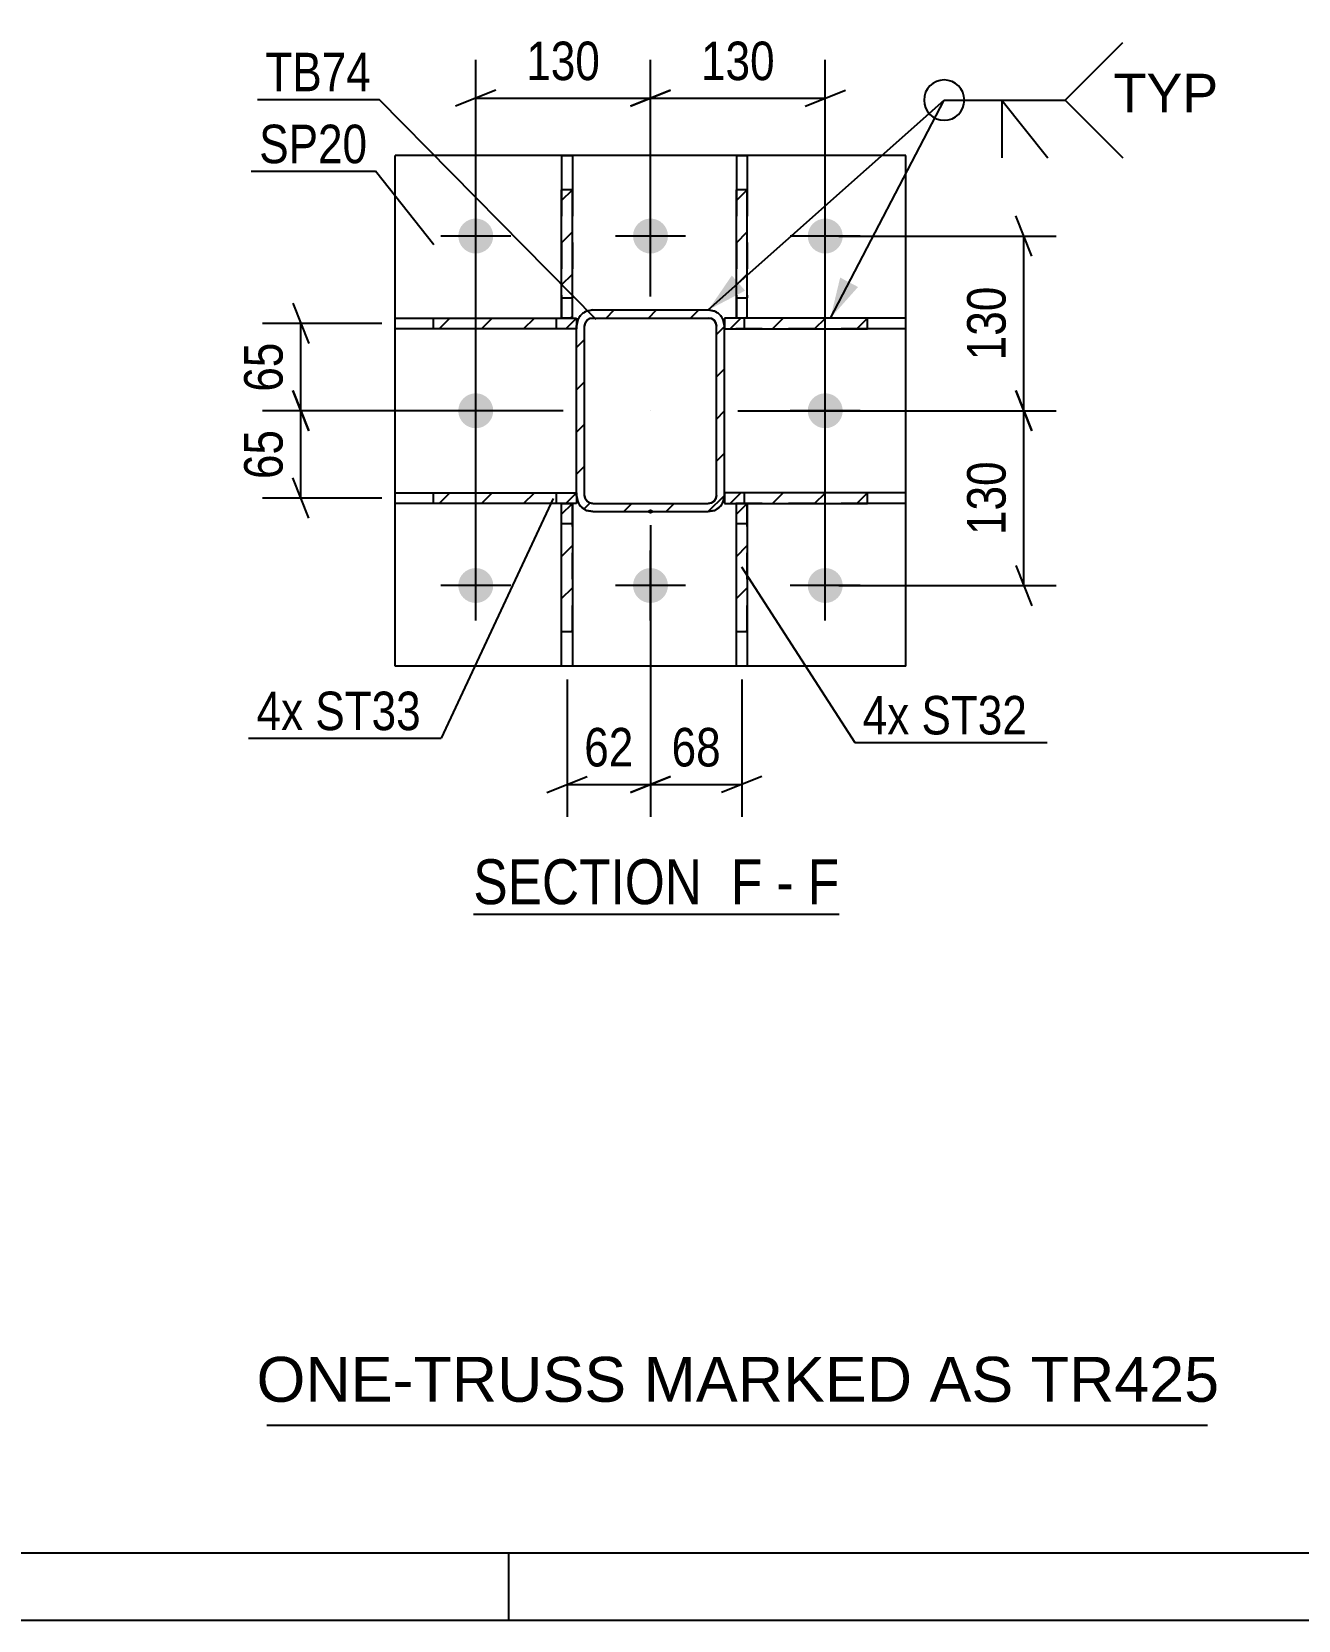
# Model space of a CAD drawing. Header units: millimetres. Extents: x -90 to 751, y -419 to 175.
# Drawn here: x 295.4 to 389.6, y -419.4 to -301.2 of the extents above; entities that cross this region are included whole.
import ezdxf

# ---------------------------------------------------------------- set-up
doc = ezdxf.new("R2010")
doc.units = ezdxf.units.MM
doc.linetypes.add('DXK_LINE_DOT2', pattern=[3.9198, 1.9599, -1.9599])
doc.linetypes.add('DXK_LINE_DOT3', pattern=[5.9187, 2.979, -0.9799, 0.9799, -0.9799])
doc.styles.add('Arial', font='ARIAL.TTF', dxfattribs={"height": 0.2})
doc.styles.add('Arial Narrow', font='ARIALN.TTF', dxfattribs={"height": 0.2})

# ---------------------------------------------------------------- blocks, each defined once
blk = doc.blocks.new('Unknown-814409720-1133')
at = {"color": 5, "linetype": 'Continuous'}
for p, q in [((-85.09, -414.4), (745.91, -414.4)), ((330.91, -419.4), (330.91, -414.4)), ((-90.09, -419.4), (750.91, -419.4))]:
    blk.add_line(p, q, dxfattribs=at)
blk = doc.blocks.new('Unknown-814409720-18373')
at = {"color": 7, "linetype": 'Continuous'}
blk.add_line((312.91, -404.9), (382.91, -404.9), dxfattribs=at)
at = {"color": 7, "style": 'Arial'}
blk.add_text('ONE-TRUSS MARKED AS TR425', height=3.3428, dxfattribs=at).set_placement((312.15, -403.15))
blk = doc.blocks.new('Unknown-814409720-17 - 2072')
at = {"color": 6, "linetype": 'Continuous'}
blk.add_line((328.28, -366.88), (355.5, -366.88), dxfattribs=at)
at = {"color": 0, "linetype": 'Continuous'}
for points in [[(346.39, -366.13), (346.39, -362.63), (328.28, -362.63), (328.28, -366.13)], [(349.78, -366.13), (349.78, -362.63), (347.44, -362.63), (347.44, -366.13)], [(352.11, -366.13), (352.11, -362.63), (350.83, -362.63), (350.83, -366.13)], [(355.5, -366.13), (355.5, -362.63), (353.16, -362.63), (353.16, -366.13)]]:
    blk.add_wipeout(points, dxfattribs=at)
at = {"color": 7, "linetype": 'Continuous', "style": 'Arial Narrow'}
for s, p in [('SECTION ', (328.28, -366.13)), ('F', (347.44, -366.13)), ('F', (353.16, -366.13)), ('-', (350.83, -366.13))]:
    blk.add_text(s, height=3.34, dxfattribs=at).set_placement(p)
blk = doc.blocks.new('Bolt-814409720-2170 - 2072')
at = {"linetype": 'Continuous'}
for points in [[(327.16, -316.42, -1), (329.76, -316.42, -1)], [(340.16, -316.42, -1), (342.76, -316.42, -1)], [(353.16, -316.42, -1), (355.76, -316.42, -1)], [(327.16, -329.42, -1), (329.76, -329.42, -1)], [(353.16, -329.42, -1), (355.76, -329.42, -1)], [(327.16, -342.42, -1), (329.76, -342.42, -1)], [(340.16, -342.42, -1), (342.76, -342.42, -1)], [(353.16, -342.42, -1), (355.76, -342.42, -1)]]:
    blk.add_hatch(color=1, dxfattribs=at).paths.add_polyline_path(points)
at = {"color": 1, "linetype": 'Continuous'}
for p, q in [((328.46, -319.02), (328.46, -313.82)), ((341.46, -319.02), (341.46, -313.82)), ((354.46, -319.02), (354.46, -313.82)), ((331.06, -316.42), (325.86, -316.42)), ((344.06, -316.42), (338.86, -316.42)), ((357.06, -316.42), (351.86, -316.42)), ((328.46, -332.02), (328.46, -326.82)), ((354.46, -332.02), (354.46, -326.82)), ((331.06, -329.42), (325.86, -329.42)), ((357.06, -329.42), (351.86, -329.42)), ((328.46, -345.02), (328.46, -339.82)), ((341.46, -345.02), (341.46, -339.82)), ((354.46, -345.02), (354.46, -339.82)), ((331.06, -342.42), (325.86, -342.42)), ((344.06, -342.42), (338.86, -342.42)), ((357.06, -342.42), (351.86, -342.42))]:
    blk.add_line(p, q, dxfattribs=at)
blk = doc.blocks.new('Part-814409720-2223 - 2072')
at = {"linetype": 'Continuous'}
h = blk.add_hatch(dxfattribs=at)
h.set_pattern_fill('', scale=0.7, style=0, pattern_type=0)
h.set_pattern_definition([(45, (357.6112, -335.5204), (-1.57154, 1.57154), [])])
h.paths.add_polyline_path([(357.61, -336.32), (357.61, -335.52), (346.96, -335.52), (346.96, -336.32)])
at = {"color": 7, "linetype": 'DXK_LINE_DOT2'}
for p, q in [((357.61, -335.52), (346.96, -335.52)), ((346.96, -335.52), (346.96, -336.32)), ((348.46, -336.32), (348.46, -335.52)), ((357.61, -336.32), (346.96, -336.32))]:
    blk.add_line(p, q, dxfattribs=at)
at = {"color": 2, "linetype": 'Continuous'}
for p, q in [((357.61, -335.52), (346.96, -335.52)), ((346.96, -335.52), (346.96, -336.32)), ((360.46, -335.52), (357.61, -335.52)), ((357.61, -336.32), (357.61, -335.52)), ((360.46, -336.32), (360.46, -335.52)), ((346.96, -336.32), (357.61, -336.32)), ((360.46, -336.32), (357.61, -336.32))]:
    blk.add_line(p, q, dxfattribs=at)
blk = doc.blocks.new('Part-814409720-2207 - 2072')
at = {"color": 2, "linetype": 'Continuous'}
for p, q in [((322.46, -348.42), (322.46, -310.42)), ((360.46, -310.42), (322.46, -310.42)), ((360.46, -348.42), (360.46, -310.42)), ((360.46, -348.42), (322.46, -348.42))]:
    blk.add_line(p, q, dxfattribs=at)
blk = doc.blocks.new('Part-814409720-2228 - 2072')
at = {"linetype": 'Continuous'}
h = blk.add_hatch(dxfattribs=at)
h.set_pattern_fill('', scale=0.7, style=0, pattern_type=0)
h.set_pattern_definition([(45, (357.6112, -322.5204), (-1.57154, 1.57154), [])])
h.paths.add_polyline_path([(357.61, -323.32), (357.61, -322.52), (346.96, -322.52), (346.96, -323.32)])
at = {"color": 7, "linetype": 'DXK_LINE_DOT2'}
for p, q in [((357.61, -322.52), (346.96, -322.52)), ((346.96, -322.52), (346.96, -323.32)), ((348.46, -323.32), (348.46, -322.52)), ((357.61, -323.32), (346.96, -323.32))]:
    blk.add_line(p, q, dxfattribs=at)
at = {"color": 2, "linetype": 'Continuous'}
for p, q in [((357.61, -322.52), (346.96, -322.52)), ((346.96, -322.52), (346.96, -323.32)), ((360.46, -322.52), (357.61, -322.52)), ((357.61, -323.32), (357.61, -322.52)), ((360.46, -323.32), (360.46, -322.52)), ((346.96, -323.32), (357.61, -323.32)), ((360.46, -323.32), (357.61, -323.32))]:
    blk.add_line(p, q, dxfattribs=at)
blk = doc.blocks.new('Part-814409720-2229 - 2072')
at = {"linetype": 'Continuous'}
h = blk.add_hatch(dxfattribs=at)
h.set_pattern_fill('', scale=0.7, style=0, pattern_type=0)
h.set_pattern_definition([(45, (335.9631, -335.5207), (-1.57154, 1.57154), [])])
h.paths.add_polyline_path([(335.96, -336.32), (335.96, -335.52), (325.32, -335.52), (325.32, -336.32)])
at = {"color": 2, "linetype": 'Continuous'}
for p, q in [((322.46, -336.32), (322.46, -335.52)), ((322.46, -335.52), (325.32, -335.52)), ((325.32, -335.52), (335.96, -335.52)), ((325.32, -336.32), (325.32, -335.52)), ((335.96, -335.52), (335.96, -336.32)), ((325.32, -336.32), (322.46, -336.32)), ((335.96, -336.32), (325.32, -336.32))]:
    blk.add_line(p, q, dxfattribs=at)
at = {"color": 7, "linetype": 'DXK_LINE_DOT2'}
for p, q in [((325.32, -335.52), (335.96, -335.52)), ((334.46, -336.32), (334.46, -335.52)), ((335.96, -335.52), (335.96, -336.32)), ((335.96, -336.32), (325.32, -336.32))]:
    blk.add_line(p, q, dxfattribs=at)
blk = doc.blocks.new('Part-814409720-2230 - 2072')
at = {"linetype": 'Continuous'}
h = blk.add_hatch(dxfattribs=at)
h.set_pattern_fill('', scale=0.7, style=0, pattern_type=0)
h.set_pattern_definition([(45, (335.9631, -322.5207), (-1.57154, 1.57154), [])])
h.paths.add_polyline_path([(335.96, -323.32), (335.96, -322.52), (325.32, -322.52), (325.32, -323.32)])
at = {"color": 2, "linetype": 'Continuous'}
for p, q in [((322.46, -323.32), (322.46, -322.52)), ((322.46, -322.52), (325.32, -322.52)), ((325.32, -322.52), (335.96, -322.52)), ((325.32, -323.32), (325.32, -322.52)), ((335.96, -322.52), (335.96, -323.32)), ((325.32, -323.32), (322.46, -323.32)), ((335.96, -323.32), (325.32, -323.32))]:
    blk.add_line(p, q, dxfattribs=at)
at = {"color": 7, "linetype": 'DXK_LINE_DOT2'}
for p, q in [((325.32, -322.52), (335.96, -322.52)), ((334.46, -323.32), (334.46, -322.52)), ((335.96, -322.52), (335.96, -323.32)), ((335.96, -323.32), (325.32, -323.32))]:
    blk.add_line(p, q, dxfattribs=at)
blk = doc.blocks.new('Part-814409720-2245 - 2072')
at = {"linetype": 'Continuous'}
h = blk.add_hatch(dxfattribs=at)
h.set_pattern_fill('', scale=0.7, style=0, pattern_type=0)
h.set_pattern_definition([(45, (348.6477, -336.3105), (-1.57154, 1.57154), [])])
h.paths.add_polyline_path([(348.65, -345.86), (348.65, -336.31), (347.85, -336.31), (347.85, -345.86)])
at = {"color": 7, "linetype": 'DXK_LINE_DOT2'}
for p, q in [((347.85, -337.81), (347.85, -336.31)), ((347.85, -336.31), (348.65, -336.31)), ((348.65, -345.86), (348.65, -336.31)), ((347.85, -337.81), (348.65, -337.81)), ((347.85, -345.86), (347.85, -337.81))]:
    blk.add_line(p, q, dxfattribs=at)
at = {"color": 2, "linetype": 'Continuous'}
for p, q in [((347.85, -345.86), (347.85, -336.31)), ((347.85, -336.31), (348.65, -336.31)), ((348.65, -336.31), (348.65, -345.86)), ((347.85, -348.42), (347.85, -345.86)), ((348.65, -345.86), (347.85, -345.86)), ((348.65, -345.86), (348.65, -348.42)), ((348.65, -348.42), (347.85, -348.42))]:
    blk.add_line(p, q, dxfattribs=at)
blk = doc.blocks.new('Part-814409720-2246 - 2072')
at = {"linetype": 'Continuous'}
h = blk.add_hatch(dxfattribs=at)
h.set_pattern_fill('', scale=0.7, style=0, pattern_type=0)
h.set_pattern_definition([(45, (335.6483, -336.3105), (-1.57154, 1.57154), [])])
h.paths.add_polyline_path([(335.65, -345.86), (335.65, -336.31), (334.85, -336.31), (334.85, -345.86)])
at = {"color": 7, "linetype": 'DXK_LINE_DOT2'}
for p, q in [((334.85, -337.81), (334.85, -336.31)), ((334.85, -336.31), (335.65, -336.31)), ((335.65, -345.86), (335.65, -336.31)), ((334.85, -337.81), (335.65, -337.81)), ((334.85, -345.86), (334.85, -337.81))]:
    blk.add_line(p, q, dxfattribs=at)
at = {"color": 2, "linetype": 'Continuous'}
for p, q in [((334.85, -345.86), (334.85, -336.31)), ((334.85, -336.31), (335.65, -336.31)), ((335.65, -336.31), (335.65, -345.86)), ((334.85, -348.42), (334.85, -345.86)), ((335.65, -345.86), (334.85, -345.86)), ((335.65, -345.86), (335.65, -348.42)), ((335.65, -348.42), (334.85, -348.42))]:
    blk.add_line(p, q, dxfattribs=at)
blk = doc.blocks.new('Part-814409720-2251 - 2072')
at = {"linetype": 'Continuous'}
h = blk.add_hatch(dxfattribs=at)
h.set_pattern_fill('', scale=0.7, style=0, pattern_type=0)
h.set_pattern_definition([(45, (348.6472, -312.9743), (-1.57154, 1.57154), [])])
h.paths.add_polyline_path([(348.65, -322.51), (348.65, -312.97), (347.85, -312.97), (347.85, -322.51)])
at = {"color": 2, "linetype": 'Continuous'}
for p, q in [((347.85, -310.42), (347.85, -312.97)), ((347.85, -310.42), (348.65, -310.42)), ((348.65, -310.42), (348.65, -312.97)), ((347.85, -322.51), (347.85, -312.97)), ((348.65, -312.97), (347.85, -312.97)), ((348.65, -322.51), (348.65, -312.97)), ((347.85, -322.51), (348.65, -322.51))]:
    blk.add_line(p, q, dxfattribs=at)
at = {"color": 7, "linetype": 'DXK_LINE_DOT2'}
for p, q in [((347.85, -312.97), (347.85, -322.51)), ((348.65, -312.97), (348.65, -321.01)), ((347.85, -321.01), (348.65, -321.01)), ((348.65, -322.51), (348.65, -321.01)), ((347.85, -322.51), (348.65, -322.51))]:
    blk.add_line(p, q, dxfattribs=at)
blk = doc.blocks.new('Part-814409720-2252 - 2072')
at = {"linetype": 'Continuous'}
h = blk.add_hatch(dxfattribs=at)
h.set_pattern_fill('', scale=0.7, style=0, pattern_type=0)
h.set_pattern_definition([(45, (335.6478, -312.9742), (-1.57154, 1.57154), [])])
h.paths.add_polyline_path([(335.65, -322.51), (335.65, -312.97), (334.85, -312.97), (334.85, -322.51)])
at = {"color": 2, "linetype": 'Continuous'}
for p, q in [((334.85, -310.42), (334.85, -312.97)), ((334.85, -310.42), (335.65, -310.42)), ((335.65, -310.42), (335.65, -312.97)), ((334.85, -322.51), (334.85, -312.97)), ((335.65, -312.97), (334.85, -312.97)), ((335.65, -322.51), (335.65, -312.97)), ((334.85, -322.51), (335.65, -322.51))]:
    blk.add_line(p, q, dxfattribs=at)
at = {"color": 7, "linetype": 'DXK_LINE_DOT2'}
for p, q in [((334.85, -312.97), (334.85, -322.51)), ((335.65, -312.97), (335.65, -321.01)), ((334.85, -321.01), (335.65, -321.01)), ((335.65, -322.51), (335.65, -321.01)), ((334.85, -322.51), (335.65, -322.51))]:
    blk.add_line(p, q, dxfattribs=at)
blk = doc.blocks.new('Part-814409720-2265 - 2072')
at = {"linetype": 'Continuous'}
h = blk.add_hatch(dxfattribs=at)
h.set_pattern_fill('', scale=0.7, style=0, pattern_type=0)
h.set_pattern_definition([(45, (346.9632, -335.7179), (-1.57154, 1.57154), [])])
h.paths.add_polyline_path([(346.87, -336.18), (346.96, -335.72), (346.96, -323.12), (346.87, -322.66), (346.61, -322.27), (346.22, -322.01), (345.76, -321.92), (337.16, -321.92), (336.7, -322.01), (336.31, -322.27), (336.05, -322.66), (335.96, -323.12), (335.96, -335.72), (336.05, -336.18), (336.31, -336.57), (336.7, -336.83), (337.16, -336.92), (345.76, -336.92), (346.22, -336.83), (346.61, -336.57)])
h.paths.add_polyline_path([(345.99, -336.27), (345.76, -336.32), (337.16, -336.32), (336.93, -336.27), (336.74, -336.14), (336.61, -335.95), (336.56, -335.72), (336.56, -323.12), (336.61, -322.89), (336.74, -322.69), (336.93, -322.56), (337.16, -322.52), (345.76, -322.52), (345.99, -322.56), (346.19, -322.69), (346.32, -322.89), (346.36, -323.12), (346.36, -335.72), (346.32, -335.95), (346.19, -336.14)])
blk.add_hatch(color=30, dxfattribs=at).paths.add_polyline_path([(341.46, -337.02, -1), (341.46, -336.82, -1)])
at = {"color": 7, "linetype": 'DXK_LINE_DOT2'}
for p, q in [((336.7, -322.01), (337.16, -321.92)), ((336.93, -322.56), (336.74, -322.69)), ((337.16, -322.52), (336.93, -322.56)), ((337.16, -321.92), (345.76, -321.92)), ((337.16, -322.52), (345.76, -322.52)), ((345.76, -321.92), (346.22, -322.01)), ((345.99, -322.56), (345.76, -322.52)), ((346.19, -322.69), (345.99, -322.56)), ((335.96, -323.12), (336.05, -322.66)), ((335.96, -335.72), (335.96, -323.12)), ((336.61, -322.89), (336.56, -323.12)), ((336.56, -335.72), (336.56, -323.12)), ((336.74, -322.69), (336.61, -322.89)), ((346.32, -322.89), (346.19, -322.69)), ((346.36, -323.12), (346.32, -322.89)), ((346.36, -335.72), (346.36, -323.12)), ((346.87, -322.66), (346.96, -323.12)), ((346.96, -335.72), (346.96, -323.12)), ((336.05, -336.18), (335.96, -335.72)), ((336.56, -335.72), (336.61, -335.95)), ((336.61, -335.95), (336.74, -336.14)), ((336.74, -336.14), (336.93, -336.27)), ((336.93, -336.27), (337.16, -336.32)), ((337.16, -336.32), (345.76, -336.32)), ((345.76, -336.32), (345.99, -336.27)), ((345.99, -336.27), (346.19, -336.14)), ((346.19, -336.14), (346.32, -335.95)), ((346.32, -335.95), (346.36, -335.72)), ((346.96, -335.72), (346.87, -336.18)), ((337.16, -336.92), (336.7, -336.83)), ((337.16, -336.92), (345.76, -336.92)), ((346.22, -336.83), (345.76, -336.92))]:
    blk.add_line(p, q, dxfattribs=at)
at = {"color": 2, "linetype": 'Continuous'}
for p, q in [((337.16, -321.92), (336.7, -322.01)), ((336.74, -322.69), (336.93, -322.56)), ((336.93, -322.56), (337.16, -322.52)), ((337.16, -321.92), (345.76, -321.92)), ((337.16, -322.52), (345.76, -322.52)), ((346.22, -322.01), (345.76, -321.92)), ((345.76, -322.52), (345.99, -322.56)), ((345.99, -322.56), (346.19, -322.69)), ((336.05, -322.66), (335.96, -323.12)), ((335.96, -335.72), (335.96, -323.12)), ((336.56, -323.12), (336.61, -322.89)), ((336.56, -335.72), (336.56, -323.12)), ((336.61, -322.89), (336.74, -322.69)), ((346.19, -322.69), (346.32, -322.89)), ((346.32, -322.89), (346.36, -323.12)), ((346.36, -335.72), (346.36, -323.12)), ((346.96, -323.12), (346.87, -322.66)), ((346.96, -335.72), (346.96, -323.12)), ((335.96, -335.72), (336.05, -336.18)), ((336.61, -335.95), (336.56, -335.72)), ((336.74, -336.14), (336.61, -335.95)), ((336.93, -336.27), (336.74, -336.14)), ((337.16, -336.32), (336.93, -336.27)), ((337.16, -336.32), (345.76, -336.32)), ((345.99, -336.27), (345.76, -336.32)), ((346.19, -336.14), (345.99, -336.27)), ((346.32, -335.95), (346.19, -336.14)), ((346.36, -335.72), (346.32, -335.95)), ((346.87, -336.18), (346.96, -335.72)), ((336.7, -336.83), (337.16, -336.92)), ((337.16, -336.92), (345.76, -336.92)), ((345.76, -336.92), (346.22, -336.83))]:
    blk.add_line(p, q, dxfattribs=at)
at = {"color": 7, "linetype": 'DXK_LINE_DOT3'}
blk.add_line((341.46, -329.42), (341.46, -329.42), dxfattribs=at)
at = {"color": 30, "linetype": 'DXK_LINE_DOT3'}
blk.add_line((341.46, -336.92), (341.46, -336.92), dxfattribs=at)
at = {"color": 30, "linetype": 'Continuous'}
blk.add_circle((341.46, -336.92), 0.1, dxfattribs=at)
at = {"color": 7, "linetype": 'DXK_LINE_DOT2'}
for centre, start, end in [((337.16, -323.12), 112.5, 157.5), ((345.76, -323.12), 22.5, 67.5), ((337.16, -335.72), 202.5, 247.5), ((345.76, -335.72), 292.5, 337.5)]:
    blk.add_arc(centre, 1.2, start, end, dxfattribs=at)
at = {"color": 2, "linetype": 'Continuous'}
for centre, start, end in [((337.16, -323.12), 112.5, 157.5), ((345.76, -323.12), 22.5, 67.5), ((337.16, -335.72), 202.5, 247.5), ((345.76, -335.72), 292.5, 337.5)]:
    blk.add_arc(centre, 1.2, start, end, dxfattribs=at)
blk = doc.blocks.new('StraightDimension-814409720-2282 - 2072')
at = {"color": 7, "linetype": 'Continuous'}
for p, q in [((328.46, -341.42), (328.46, -303.32)), ((341.46, -320.92), (341.46, -303.32)), ((329.96, -305.57), (326.96, -306.77)), ((339.96, -306.77), (342.96, -305.57)), ((328.46, -306.17), (341.46, -306.17))]:
    blk.add_line(p, q, dxfattribs=at)
at = {"color": 0}
blk.add_wipeout([(338.31, -305.42), (338.31, -301.22), (331.62, -301.22), (331.62, -305.42)], dxfattribs=at)
at = {"color": 3, "style": 'Arial Narrow'}
blk.add_text('130', height=2.863, dxfattribs=at).set_placement((332.22, -304.82))
blk = doc.blocks.new('StraightDimension-814409720-2291 - 2072')
at = {"color": 7, "linetype": 'Continuous'}
for p, q in [((341.46, -320.92), (341.46, -303.32)), ((354.46, -341.42), (354.46, -303.32)), ((342.96, -305.57), (339.96, -306.77)), ((352.96, -306.77), (355.96, -305.57)), ((341.46, -306.17), (354.46, -306.17))]:
    blk.add_line(p, q, dxfattribs=at)
at = {"color": 0}
blk.add_wipeout([(351.31, -305.42), (351.31, -301.22), (344.62, -301.22), (344.62, -305.42)], dxfattribs=at)
at = {"color": 3, "style": 'Arial Narrow'}
blk.add_text('130', height=2.863, dxfattribs=at).set_placement((345.22, -304.82))
blk = doc.blocks.new('StraightDimension-814409720-2301 - 2072')
at = {"color": 7, "linetype": 'Continuous'}
for p, q in [((314.84, -321.42), (316.04, -324.42)), ((321.46, -322.92), (312.59, -322.92)), ((315.44, -329.42), (315.44, -322.92)), ((316.04, -330.92), (314.84, -327.92)), ((334.96, -329.42), (312.59, -329.42))]:
    blk.add_line(p, q, dxfattribs=at)
at = {"color": 0}
blk.add_wipeout([(314.69, -323.74), (310.49, -323.74), (310.49, -328.6), (314.69, -328.6)], dxfattribs=at)
at = {"color": 3, "style": 'Arial Narrow'}
blk.add_text('65', height=2.863, rotation=90.0002, dxfattribs=at).set_placement((314.09, -328))
blk = doc.blocks.new('StraightDimension-814409720-2307 - 2072')
at = {"color": 7, "linetype": 'Continuous'}
for p, q in [((314.84, -327.92), (316.04, -330.92)), ((334.96, -329.42), (312.59, -329.42)), ((315.44, -335.92), (315.44, -329.42)), ((316.04, -337.42), (314.84, -334.42)), ((321.46, -335.92), (312.59, -335.92))]:
    blk.add_line(p, q, dxfattribs=at)
at = {"color": 0}
blk.add_wipeout([(314.69, -330.24), (310.49, -330.24), (310.49, -335.1), (314.69, -335.1)], dxfattribs=at)
at = {"color": 3, "style": 'Arial Narrow'}
blk.add_text('65', height=2.863, rotation=90.0002, dxfattribs=at).set_placement((314.09, -334.5))
blk = doc.blocks.new('StraightDimension-814409720-2314 - 2072')
at = {"color": 7, "linetype": 'Continuous'}
for p, q in [((369.83, -330.92), (368.63, -327.92)), ((347.96, -329.42), (371.63, -329.42)), ((369.23, -342.42), (369.23, -329.42)), ((368.63, -340.92), (369.83, -343.92)), ((355.46, -342.42), (371.63, -342.42))]:
    blk.add_line(p, q, dxfattribs=at)
at = {"color": 0}
blk.add_wipeout([(368.48, -332.58), (364.28, -332.58), (364.28, -339.26), (368.48, -339.26)], dxfattribs=at)
at = {"color": 3, "style": 'Arial Narrow'}
blk.add_text('130', height=2.863, rotation=90.0002, dxfattribs=at).set_placement((367.88, -338.66))
blk = doc.blocks.new('StraightDimension-814409720-2324 - 2072')
at = {"color": 7, "linetype": 'Continuous'}
for p, q in [((369.83, -317.92), (368.63, -314.92)), ((355.46, -316.42), (371.63, -316.42)), ((369.23, -329.42), (369.23, -316.42)), ((368.63, -327.92), (369.83, -330.92)), ((347.96, -329.42), (371.63, -329.42))]:
    blk.add_line(p, q, dxfattribs=at)
at = {"color": 0}
blk.add_wipeout([(368.48, -319.58), (364.28, -319.58), (364.28, -326.26), (368.48, -326.26)], dxfattribs=at)
at = {"color": 3, "style": 'Arial Narrow'}
blk.add_text('130', height=2.863, rotation=90.0002, dxfattribs=at).set_placement((367.88, -325.66))
blk = doc.blocks.new('StraightDimension-814409720-2335 - 2072')
at = {"color": 7, "linetype": 'Continuous'}
for p, q in [((341.46, -337.92), (341.46, -359.63)), ((348.25, -349.42), (348.25, -359.63)), ((339.96, -357.83), (342.96, -356.63)), ((349.75, -356.63), (346.75, -357.83)), ((341.46, -357.23), (348.25, -357.23))]:
    blk.add_line(p, q, dxfattribs=at)
at = {"color": 0}
blk.add_wipeout([(347.28, -356.48), (347.28, -352.28), (342.43, -352.28), (342.43, -356.48)], dxfattribs=at)
at = {"color": 3, "style": 'Arial Narrow'}
blk.add_text('68', height=2.863, dxfattribs=at).set_placement((343.03, -355.88))
blk = doc.blocks.new('StraightDimension-814409720-2344 - 2072')
at = {"color": 7, "linetype": 'Continuous'}
for p, q in [((341.46, -337.92), (341.46, -359.63)), ((335.25, -349.42), (335.25, -359.63)), ((333.75, -357.83), (336.75, -356.63)), ((342.96, -356.63), (339.96, -357.83)), ((335.25, -357.23), (341.46, -357.23))]:
    blk.add_line(p, q, dxfattribs=at)
at = {"color": 0}
blk.add_wipeout([(340.78, -356.48), (340.78, -352.28), (335.93, -352.28), (335.93, -356.48)], dxfattribs=at)
at = {"color": 3, "style": 'Arial Narrow'}
blk.add_text('62', height=2.863, dxfattribs=at).set_placement((336.53, -355.88))
blk = doc.blocks.new('MarkSet-814409720-2433 - 2072')
at = {"color": 30, "linetype": 'Continuous'}
for p in [(334.23, -335.94), (311.55, -353.78)]:
    blk.add_line(p, (325.88, -353.78), dxfattribs=at)
at = {"color": 0}
for points in [[(315.62, -353.18), (315.62, -350.18), (312.15, -350.18), (312.15, -353.18)], [(324.38, -353.18), (324.38, -350.18), (316.52, -350.18), (316.52, -353.18)]]:
    blk.add_wipeout(points, dxfattribs=at)
for points in [[(315.62, -353.18), (315.62, -350.18), (312.15, -350.18), (312.15, -353.18)], [(324.38, -353.18), (324.38, -350.18), (316.52, -350.18), (316.52, -353.18)]]:
    blk.add_wipeout(points, dxfattribs=at)
at = {"color": 3, "style": 'Arial Narrow'}
for s, p in [('4x', (312.15, -353.18)), ('ST33', (316.52, -353.18))]:
    blk.add_text(s, height=2.863, dxfattribs=at).set_placement(p)
blk = doc.blocks.new('Mark-814409720-2203 - 2072')
at = {"color": 30, "linetype": 'Continuous'}
for p in [(311.75, -311.6), (325.34, -317.08)]:
    blk.add_line(p, (320.99, -311.6), dxfattribs=at)
at = {"color": 0}
blk.add_wipeout([(320.39, -311), (320.39, -308), (312.35, -308), (312.35, -311)], dxfattribs=at)
blk.add_wipeout([(320.39, -311), (320.39, -308), (312.35, -308), (312.35, -311)], dxfattribs=at)
at = {"color": 3, "style": 'Arial Narrow'}
blk.add_text('SP20', height=2.863, dxfattribs=at).set_placement((312.35, -311))
blk = doc.blocks.new('Mark-814409720-2261 - 2072')
at = {"color": 30, "linetype": 'Continuous'}
for p in [(312.21, -306.25), (337.41, -322.62)]:
    blk.add_line(p, (321.27, -306.25), dxfattribs=at)
at = {"color": 0}
blk.add_wipeout([(320.67, -305.65), (320.67, -302.65), (312.81, -302.65), (312.81, -305.65)], dxfattribs=at)
blk.add_wipeout([(320.67, -305.65), (320.67, -302.65), (312.81, -302.65), (312.81, -305.65)], dxfattribs=at)
at = {"color": 3, "style": 'Arial Narrow'}
blk.add_text('TB74', height=2.863, dxfattribs=at).set_placement((312.81, -305.65))
blk = doc.blocks.new('WeldMark-814409720-2353 - 2072')
at = {"linetype": 'Continuous'}
for points in [[(348.5, -320.48), (345.76, -321.92), (347.51, -319.36)], [(356.9, -320.21), (354.85, -322.52), (355.57, -319.51)]]:
    blk.add_hatch(color=30, dxfattribs=at).paths.add_polyline_path(points)
at = {"color": 30, "linetype": 'Continuous'}
for p, q in [((345.76, -321.92), (363.31, -306.31)), ((354.85, -322.52), (363.31, -306.31)), ((363.31, -306.31), (372.31, -306.31))]:
    blk.add_line(p, q, dxfattribs=at)
at = {"color": 3, "linetype": 'Continuous'}
for q in [(371.03, -310.59), (367.6, -310.59)]:
    blk.add_line((367.6, -306.31), q, dxfattribs=at)
for start, end in [(90, 270), (270, 90)]:
    blk.add_arc((363.31, -306.31), 1.5, start, end, dxfattribs=at)
at = {"color": 0, "linetype": 'Continuous'}
blk.add_wipeout([(383.69, -307.21), (383.69, -304.21), (375.91, -304.21), (375.91, -307.21)], dxfattribs=at)
blk.add_wipeout([(383.69, -307.21), (383.69, -304.21), (375.91, -304.21), (375.91, -307.21)], dxfattribs=at)
at = {"color": 3, "linetype": 'Continuous'}
for q in [(376.6, -302.02), (376.6, -310.59)]:
    blk.add_line((372.31, -306.31), q, dxfattribs=at)
at = {"color": 3, "linetype": 'Continuous', "style": 'Arial'}
blk.add_text('TYP', height=2.865, dxfattribs=at).set_placement((375.91, -307.21))
blk = doc.blocks.new('MarkSet-814409720-2403 - 2072')
at = {"color": 30, "linetype": 'Continuous'}
for p, q in [((348.23, -341.02), (356.65, -354.1)), ((356.65, -354.1), (370.98, -354.1))]:
    blk.add_line(p, q, dxfattribs=at)
at = {"color": 0}
for points in [[(360.72, -353.5), (360.72, -350.5), (357.25, -350.5), (357.25, -353.5)], [(369.48, -353.5), (369.48, -350.5), (361.62, -350.5), (361.62, -353.5)]]:
    blk.add_wipeout(points, dxfattribs=at)
for points in [[(360.72, -353.5), (360.72, -350.5), (357.25, -350.5), (357.25, -353.5)], [(369.48, -353.5), (369.48, -350.5), (361.62, -350.5), (361.62, -353.5)]]:
    blk.add_wipeout(points, dxfattribs=at)
at = {"color": 3, "style": 'Arial Narrow'}
for s, p in [('4x', (357.25, -353.5)), ('ST32', (361.62, -353.5))]:
    blk.add_text(s, height=2.863, dxfattribs=at).set_placement(p)

msp = doc.modelspace()

# ---------------------------------------------------------------- block references
for name in ['Unknown-814409720-1133', 'Part-814409720-2207 - 2072', 'Part-814409720-2252 - 2072', 'Part-814409720-2251 - 2072', 'Bolt-814409720-2170 - 2072', 'Part-814409720-2230 - 2072', 'Part-814409720-2265 - 2072', 'Part-814409720-2228 - 2072', 'Part-814409720-2229 - 2072', 'Part-814409720-2223 - 2072', 'Part-814409720-2246 - 2072', 'Part-814409720-2245 - 2072', 'Unknown-814409720-18373']:
    msp.add_blockref(name, (0, 0))

# ---------------------------------------------------------------- next in the draw order: block references
for name in ['StraightDimension-814409720-2282 - 2072', 'Mark-814409720-2203 - 2072', 'Unknown-814409720-17 - 2072']:
    msp.add_blockref(name, (0, 0))

# ---------------------------------------------------------------- next in the draw order: block references
for name in ['StraightDimension-814409720-2291 - 2072', 'StraightDimension-814409720-2301 - 2072']:
    msp.add_blockref(name, (0, 0))

# ---------------------------------------------------------------- next in the draw order: block references
for name in ['Mark-814409720-2261 - 2072', 'StraightDimension-814409720-2307 - 2072', 'StraightDimension-814409720-2314 - 2072']:
    msp.add_blockref(name, (0, 0))

# ---------------------------------------------------------------- next in the draw order: block references
for name in ['StraightDimension-814409720-2324 - 2072', 'StraightDimension-814409720-2335 - 2072']:
    msp.add_blockref(name, (0, 0))

# ---------------------------------------------------------------- next in the draw order: block references
for name in ['WeldMark-814409720-2353 - 2072', 'StraightDimension-814409720-2344 - 2072', 'MarkSet-814409720-2403 - 2072']:
    msp.add_blockref(name, (0, 0))

# ---------------------------------------------------------------- next in the draw order: block references
msp.add_blockref('MarkSet-814409720-2433 - 2072', (0, 0))

doc.saveas('drawing.dxf')
